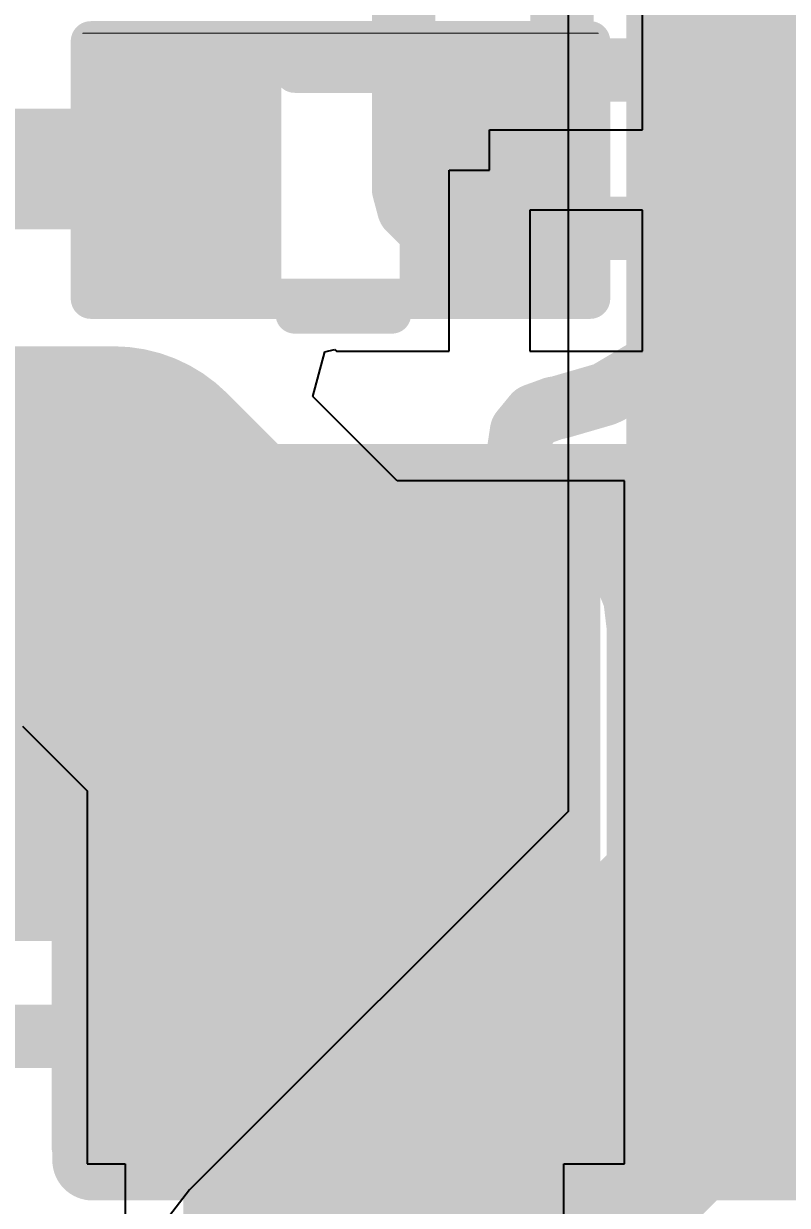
# Model space of a CAD drawing. Header units: inches. Extents: x 0 to 12.4, y -0.6 to 2.2.
# Drawn here: x 0.3381 to 0.433, y 0.8733 to 1.0202 of the extents above; entities that cross this region are included whole.
import ezdxf

# ---------------------------------------------------------------- set-up
doc = ezdxf.new("R2010")
doc.units = ezdxf.units.IN
doc.header["$MEASUREMENT"] = 0
for name, color, linetype in [('Bottom Layer', 5, 'Continuous'), ('Dimension', 6, 'Continuous'), ('Mechanical 4', 56, 'Continuous'), ('Top Layer', 1, 'Continuous'), ('Top Overlay', 2, 'Continuous'), ('Top Paste', 8, 'Continuous'), ('Top Solder', 216, 'Continuous')]:
    doc.layers.add(name, color=color, linetype=linetype)
doc.styles.add('Arial', font='', dxfattribs={"height": 0.2})
doc.styles.get('Arial').set_extended_font_data('Arial')

# ---------------------------------------------------------------- blocks, each defined once
blk = doc.blocks.new('SOD_123FL_14')
at = {"layer": 'Top Layer'}
blk.add_hatch(color=1, dxfattribs=at).paths.add_polyline_path([(0.02992125, 0.03543305), (0.08267715, 0.03543305), (0.08267715, -0.03543305), (0.02992125, -0.03543305)])
at = {"layer": 'Top Paste'}
blk.add_hatch(color=8, dxfattribs=at).paths.add_polyline_path([(0.02992125, 0.03543305), (0.08267715, 0.03543305), (0.08267715, -0.03543305), (0.02992125, -0.03543305)])
at = {"layer": 'Top Solder'}
blk.add_hatch(color=216, dxfattribs=at).paths.add_polyline_path([(0.02592125, 0.03943305), (0.08667715, 0.03943305), (0.08667715, -0.03943305), (0.02592125, -0.03943305)])
at = {"layer": 'Top Overlay'}
for points in [[(0.089, 0.042, 0.01, 0.01, 0), (-0.089, 0.042, 0.01, 0.01, 0)], [(0.089, 0.042, 0.01, 0.01, 0), (0.089, -0.042, 0.01, 0.01, 0)], [(0.089, -0.042, 0.01, 0.01, 0), (-0.089, -0.042, 0.01, 0.01, 0)]]:
    blk.add_lwpolyline(points, format="xyseb", dxfattribs=at)
for points in [[(0.0865, 0.042, 0.005, 0.005, 1), (0.0915, 0.042, 0.005, 0.005, 1)], [(0.0865, 0.042, 0.005, 0.005, 1), (0.0915, 0.042, 0.005, 0.005, 1)], [(0.0865, -0.042, 0.005, 0.005, 1), (0.0915, -0.042, 0.005, 0.005, 1)], [(0.0865, -0.042, 0.005, 0.005, 1), (0.0915, -0.042, 0.005, 0.005, 1)]]:
    blk.add_lwpolyline(points, format="xyseb", close=True, dxfattribs=at)
blk = doc.blocks.new('R___0402_26')
at = {"layer": 'Top Layer'}
for points in [[(-0.0275, -0.0125), (-0.0275, 0.0125), (-0.009499999999999998, 0.0125), (-0.009500000000000001, -0.0125)], [(0.009499999999999998, -0.0125), (0.009500000000000001, 0.0125), (0.0275, 0.0125), (0.0275, -0.0125)]]:
    blk.add_hatch(color=1, dxfattribs=at).paths.add_polyline_path(points)
at = {"layer": 'Top Paste'}
for points in [[(-0.0275, -0.0125), (-0.0275, 0.0125), (-0.009499999999999998, 0.0125), (-0.009500000000000001, -0.0125)], [(0.009499999999999998, -0.0125), (0.009500000000000001, 0.0125), (0.0275, 0.0125), (0.0275, -0.0125)]]:
    blk.add_hatch(color=8, dxfattribs=at).paths.add_polyline_path(points)
at = {"layer": 'Top Solder'}
for points in [[(-0.0296654, -0.0146654), (-0.0296654, 0.0146654), (-0.007334599999999998, 0.0146654), (-0.007334600000000002, -0.0146654)], [(0.007334599999999998, -0.0146654), (0.007334600000000002, 0.0146654), (0.0296654, 0.0146654), (0.0296654, -0.0146654)]]:
    blk.add_hatch(color=216, dxfattribs=at).paths.add_polyline_path(points)
at = {"layer": 'Top Overlay'}
for points in [[(-0.031, 0.016, 0.005, 0.005, 0), (-0.031, -0.016, 0.005, 0.005, 0)], [(0.031, 0.016, 0.005, 0.005, 0), (-0.031, 0.016, 0.005, 0.005, 0)], [(0.031, 0.016, 0.005, 0.005, 0), (0.031, -0.016, 0.005, 0.005, 0)], [(0.031, -0.016, 0.005, 0.005, 0), (-0.031, -0.016, 0.005, 0.005, 0)], [(0.032, -0.017, 0.000127, 0.000127, 0), (-0.032, -0.017, 0.000127, 0.000127, 0)]]:
    blk.add_lwpolyline(points, format="xyseb", dxfattribs=at)
for points in [[(-0.03225, 0.016, 0.0025, 0.0025, 1), (-0.02975, 0.016, 0.0025, 0.0025, 1)], [(-0.03225, 0.016, 0.0025, 0.0025, 1), (-0.02975, 0.016, 0.0025, 0.0025, 1)], [(0.02975, 0.016, 0.0025, 0.0025, 1), (0.03225, 0.016, 0.0025, 0.0025, 1)], [(0.02975, 0.016, 0.0025, 0.0025, 1), (0.03225, 0.016, 0.0025, 0.0025, 1)], [(-0.03225, -0.016, 0.0025, 0.0025, 1), (-0.02975, -0.016, 0.0025, 0.0025, 1)], [(-0.03225, -0.016, 0.0025, 0.0025, 1), (-0.02975, -0.016, 0.0025, 0.0025, 1)], [(0.02975, -0.016, 0.0025, 0.0025, 1), (0.03225, -0.016, 0.0025, 0.0025, 1)], [(0.02975, -0.016, 0.0025, 0.0025, 1), (0.03225, -0.016, 0.0025, 0.0025, 1)], [(-0.0320317, -0.017, 6.35e-05, 6.35e-05, 1), (-0.0319683, -0.017, 6.35e-05, 6.35e-05, 1)], [(0.0319683, -0.017, 6.35e-05, 6.35e-05, 1), (0.0320317, -0.017, 6.35e-05, 6.35e-05, 1)]]:
    blk.add_lwpolyline(points, format="xyseb", close=True, dxfattribs=at)

msp = doc.modelspace()

# ---------------------------------------------------------------- hatches: boundary and pattern name
at = {"layer": 'Dimension'}
h = msp.add_hatch(color=6, dxfattribs=at)
edge = h.paths.add_edge_path()
edge.add_arc((0.4380848, 1.0046029), 0.011811, 0, 360)

# ---------------------------------------------------------------- linework, layer by layer
at = {"layer": 'Bottom Layer'}
for p, q in [((0.405767, 1.142733), (0.405767, 0.9222803)), ((0.405767, 0.9222803), (0.3587434, 0.8752566)), ((0.3587434, 0.8752566), (0.3544155, 0.8696165))]:
    msp.add_line(p, q, dxfattribs=at)
for points in [[(0.433, 0.911, 0.04, 0.04, 0), (0.433, 1.171, 0.04, 0.04, 0)], [(0.378, 0.856, 0.04, 0.04, 0), (0.433, 0.911, 0.04, 0.04, 0)]]:
    msp.add_lwpolyline(points, format="xyseb", dxfattribs=at)
for points in [[(0.423, 0.911, 0.02, 0.02, 1), (0.443, 0.911, 0.02, 0.02, 1)], [(0.423, 0.911, 0.02, 0.02, 1), (0.443, 0.911, 0.02, 0.02, 1)], [(0.368, 0.856, 0.02, 0.02, 1), (0.388, 0.856, 0.02, 0.02, 1)]]:
    msp.add_lwpolyline(points, format="xyseb", close=True, dxfattribs=at)
at = {"layer": 'Dimension'}
for points in [[(0.3853289, 1.0150882, 0.007874, 0.007874, 0), (0.3853289, 1.0489336, 0.007874, 0.007874, 0)], [(0.4050139, 1.0150882, 0.007874, 0.007874, 0), (0.4050139, 1.0334877, 0.007874, 0.007874, 0)], [(0.4229721, 1.024288, 0.007874, 0.007874, 0), (0.4233737, 1.022349, 0.007874, 0.007874, 0)], [(0.4233737, 1.022349, 0.007874, 0.007874, 0), (0.4236983, 1.0215989, 0.007874, 0.007874, 0)], [(0.4236983, 1.0215989, 0.007874, 0.007874, 0), (0.4253052, 1.016068, 0.007874, 0.007874, 0)], [(0.4253052, 1.016068, 0.007874, 0.007874, 0), (0.4253944, 1.0155796, 0.007874, 0.007874, 0)], [(0.4253944, 1.0155796, 0.007874, 0.007874, 0), (0.4254307, 1.0151186, 0.007874, 0.007874, 0)], [(0.3853289, 0.9996423, 0.007874, 0.007874, 0), (0.3853289, 1.0150882, 0.007874, 0.007874, 0)], [(0.3853289, 1.0150882, 0.007874, 0.007874, 0), (0.4050139, 1.0150882, 0.007874, 0.007874, 0)], [(0.3853289, 1.0150882, 0.007874, 0.007874, 0), (0.4050139, 1.0150882, 0.007874, 0.007874, 0)], [(0.4050139, 1.0150882, 0.007874, 0.007874, 0), (0.4051498, 1.0145813, 0.007874, 0.007874, 0)], [(0.4051498, 1.0145813, 0.007874, 0.007874, 0), (0.4056567, 1.0144454, 0.007874, 0.007874, 0)], [(0.4056567, 1.0144454, 0.007874, 0.007874, 0), (0.4248084, 1.0144454, 0.007874, 0.007874, 0)], [(0.4248084, 1.0144454, 0.007874, 0.007874, 0), (0.4253258, 1.0145914, 0.007874, 0.007874, 0)], [(0.4253258, 1.0145914, 0.007874, 0.007874, 0), (0.4254307, 1.0151186, 0.007874, 0.007874, 0)], [(0.352258, 1.001847, 0.007874, 0.007874, 0), (0.3550139, 1.0046029, 0.007874, 0.007874, 0)], [(0.2128879, 1.001847, 0.007874, 0.007874, 0), (0.352258, 1.001847, 0.007874, 0.007874, 0)], [(0.3853289, 0.9996423, 0.007874, 0.007874, 0), (0.3859829, 0.9972013, 0.007874, 0.007874, 0)], [(0.3859829, 0.9972013, 0.007874, 0.007874, 0), (0.3877698, 0.9954145, 0.007874, 0.007874, 0)], [(0.3877698, 0.9954145, 0.007874, 0.007874, 0), (0.3902108, 0.9947604, 0.007874, 0.007874, 0)], [(0.3902108, 0.9947604, 0.007874, 0.007874, 0), (0.4248084, 0.9947604, 0.007874, 0.007874, 0)], [(0.4248084, 0.9947604, 0.007874, 0.007874, 0), (0.4253258, 0.9946145, 0.007874, 0.007874, 0)], [(0.4253052, 0.9931379, 0.007874, 0.007874, 0), (0.4253944, 0.9936262, 0.007874, 0.007874, 0)], [(0.4253258, 0.9946145, 0.007874, 0.007874, 0), (0.4254307, 0.9940872, 0.007874, 0.007874, 0)], [(0.4253944, 0.9936262, 0.007874, 0.007874, 0), (0.4254307, 0.9940872, 0.007874, 0.007874, 0)], [(0.4236983, 0.9876069, 0.007874, 0.007874, 0), (0.4253052, 0.9931379, 0.007874, 0.007874, 0)], [(0.4234562, 0.9870475, 0.007874, 0.007874, 0), (0.4236983, 0.9876069, 0.007874, 0.007874, 0)], [(0.4205536, 0.9821395, 0.007874, 0.007874, 0), (0.4234562, 0.9870475, 0.007874, 0.007874, 0)], [(0.4161481, 0.9776259, 0.007874, 0.007874, 0), (0.42018, 0.9816578, 0.007874, 0.007874, 0)], [(0.42018, 0.9816578, 0.007874, 0.007874, 0), (0.4205536, 0.9821395, 0.007874, 0.007874, 0)], [(0.4107583, 0.9743496, 0.007874, 0.007874, 0), (0.4156663, 0.9772522, 0.007874, 0.007874, 0)], [(0.4156663, 0.9772522, 0.007874, 0.007874, 0), (0.4161481, 0.9776259, 0.007874, 0.007874, 0)], [(0.3002895, 0.9612958, 0.0393701, 0.0393701, 0), (0.3357226, 0.9258628, 0.0393701, 0.0393701, 0)], [(0.410199, 0.9741076, 0.007874, 0.007874, 0), (0.4107583, 0.9743496, 0.007874, 0.007874, 0)], [(0.404668, 0.9725006, 0.007874, 0.007874, 0), (0.410199, 0.9741076, 0.007874, 0.007874, 0)], [(0.3999836, 0.969514, 0.007874, 0.007874, 0), (0.4016259, 0.97152, 0.007874, 0.007874, 0)], [(0.4016259, 0.97152, 0.007874, 0.007874, 0), (0.403936, 0.9723561, 0.007874, 0.007874, 0)], [(0.4039341, 0.9723666, 0.007874, 0.007874, 0), (0.4039963, 0.972378, 0.007874, 0.007874, 0)], [(0.4039341, 0.9723666, 0.007874, 0.007874, 0), (0.403936, 0.9723561, 0.007874, 0.007874, 0)], [(0.4039963, 0.972378, 0.007874, 0.007874, 0), (0.4040636, 0.9724023, 0.007874, 0.007874, 0)], [(0.4040636, 0.9724023, 0.007874, 0.007874, 0), (0.4041796, 0.9724114, 0.007874, 0.007874, 0)], [(0.4041796, 0.9724114, 0.007874, 0.007874, 0), (0.404668, 0.9725006, 0.007874, 0.007874, 0)], [(0.3996, 0.96695, 0.007874, 0.007874, 0), (0.3999836, 0.969514, 0.007874, 0.007874, 0)], [(0.3996, 0.96695, 0.007874, 0.007874, 0), (0.400583, 0.9645512, 0.007874, 0.007874, 0)], [(0.400583, 0.9645512, 0.007874, 0.007874, 0), (0.4026556, 0.962994, 0.007874, 0.007874, 0)], [(0.4026556, 0.962994, 0.007874, 0.007874, 0), (0.4035313, 0.9626486, 0.007874, 0.007874, 0)], [(0.4035313, 0.9626486, 0.007874, 0.007874, 0), (0.4055552, 0.9611139, 0.007874, 0.007874, 0)], [(0.4055552, 0.9611139, 0.007874, 0.007874, 0), (0.4076509, 0.9595246, 0.007874, 0.007874, 0)], [(0.4076509, 0.9595246, 0.007874, 0.007874, 0), (0.4082786, 0.9590487, 0.007874, 0.007874, 0)], [(0.4082786, 0.9590487, 0.007874, 0.007874, 0), (0.4118785, 0.9543014, 0.007874, 0.007874, 0)], [(0.4118785, 0.9543014, 0.007874, 0.007874, 0), (0.4140642, 0.948759, 0.007874, 0.007874, 0)], [(0.4140642, 0.948759, 0.007874, 0.007874, 0), (0.4144824, 0.9452762, 0.007874, 0.007874, 0)], [(0.4144824, 0.936348, 0.007874, 0.007874, 0), (0.4144824, 0.9452762, 0.007874, 0.007874, 0)], [(0.3357226, 0.9258628, 0.0393701, 0.0393701, 0), (0.3637738, 0.9258628, 0.0393701, 0.0393701, 0)], [(0.4144824, 0.9064493, 0.007874, 0.007874, 0), (0.4144824, 0.936348, 0.007874, 0.007874, 0)], [(0.4144824, 0.936348, 0.007874, 0.007874, 0), (0.4459588, 0.936348, 0.007874, 0.007874, 0)], [(0.4144824, 0.936348, 0.007874, 0.007874, 0), (0.4459588, 0.936348, 0.007874, 0.007874, 0)], [(0.4140642, 0.9029665, 0.007874, 0.007874, 0), (0.4144648, 0.9063026, 0.007874, 0.007874, 0)], [(0.4144648, 0.9063026, 0.007874, 0.007874, 0), (0.4144824, 0.9064493, 0.007874, 0.007874, 0)], [(0.4144648, 0.9063026, 0.007874, 0.007874, 0), (0.4459589, 0.9063026, 0.007874, 0.007874, 0)], [(0.4144648, 0.9063026, 0.007874, 0.007874, 0), (0.4459589, 0.9063026, 0.007874, 0.007874, 0)], [(0.4118785, 0.8974241, 0.007874, 0.007874, 0), (0.4140642, 0.9029665, 0.007874, 0.007874, 0)], [(0.4082786, 0.8926769, 0.007874, 0.007874, 0), (0.4118785, 0.8974241, 0.007874, 0.007874, 0)], [(0.3339528, 0.894347, 0.007874, 0.007874, 0), (0.3392735, 0.894347, 0.007874, 0.007874, 0)], [(0.3392735, 0.894347, 0.007874, 0.007874, 0), (0.3422158, 0.894347, 0.007874, 0.007874, 0)], [(0.3422158, 0.894347, 0.007874, 0.007874, 0), (0.344084, 0.8939754, 0.007874, 0.007874, 0)], [(0.344084, 0.8939754, 0.007874, 0.007874, 0), (0.3456552, 0.8929256, 0.007874, 0.007874, 0)], [(0.3456552, 0.8929256, 0.007874, 0.007874, 0), (0.3458438, 0.8926769, 0.007874, 0.007874, 0)], [(0.3458438, 0.8926769, 0.007874, 0.007874, 0), (0.350591, 0.8890769, 0.007874, 0.007874, 0)], [(0.4035313, 0.8890769, 0.007874, 0.007874, 0), (0.4082786, 0.8926769, 0.007874, 0.007874, 0)], [(0.350591, 0.8890769, 0.007874, 0.007874, 0), (0.3561335, 0.8868912, 0.007874, 0.007874, 0)], [(0.3979889, 0.8868912, 0.007874, 0.007874, 0), (0.4035313, 0.8890769, 0.007874, 0.007874, 0)], [(0.3561335, 0.8868912, 0.007874, 0.007874, 0), (0.3596162, 0.886473, 0.007874, 0.007874, 0)], [(0.3596162, 0.886473, 0.007874, 0.007874, 0), (0.3943604, 0.886473, 0.007874, 0.007874, 0)], [(0.3943604, 0.886473, 0.007874, 0.007874, 0), (0.3945061, 0.886473, 0.007874, 0.007874, 0)], [(0.3945061, 0.886473, 0.007874, 0.007874, 0), (0.3979889, 0.8868912, 0.007874, 0.007874, 0)]]:
    msp.add_lwpolyline(points, format="xyseb", dxfattribs=at)
for points in [[(0.4214052, 1.022349, 0.003937, 0.003937, 1), (0.4253422, 1.022349, 0.003937, 0.003937, 1)], [(0.4214052, 1.022349, 0.003937, 0.003937, 1), (0.4253422, 1.022349, 0.003937, 0.003937, 1)], [(0.4217298, 1.0215989, 0.003937, 0.003937, 1), (0.4256668, 1.0215989, 0.003937, 0.003937, 1)], [(0.4217298, 1.0215989, 0.003937, 0.003937, 1), (0.4256668, 1.0215989, 0.003937, 0.003937, 1)], [(0.4233367, 1.016068, 0.003937, 0.003937, 1), (0.4272737, 1.016068, 0.003937, 0.003937, 1)], [(0.4233367, 1.016068, 0.003937, 0.003937, 1), (0.4272737, 1.016068, 0.003937, 0.003937, 1)], [(0.4234259, 1.0155796, 0.003937, 0.003937, 1), (0.4273629, 1.0155796, 0.003937, 0.003937, 1)], [(0.4234259, 1.0155796, 0.003937, 0.003937, 1), (0.4273629, 1.0155796, 0.003937, 0.003937, 1)], [(0.3833604, 1.0150882, 0.003937, 0.003937, 1), (0.3872974, 1.0150882, 0.003937, 0.003937, 1)], [(0.3833604, 1.0150882, 0.003937, 0.003937, 1), (0.3872974, 1.0150882, 0.003937, 0.003937, 1)], [(0.3833604, 1.0150882, 0.003937, 0.003937, 1), (0.3872974, 1.0150882, 0.003937, 0.003937, 1)], [(0.3833604, 1.0150882, 0.003937, 0.003937, 1), (0.3872974, 1.0150882, 0.003937, 0.003937, 1)], [(0.4030454, 1.0150882, 0.003937, 0.003937, 1), (0.4069824, 1.0150882, 0.003937, 0.003937, 1)], [(0.4030454, 1.0150882, 0.003937, 0.003937, 1), (0.4069824, 1.0150882, 0.003937, 0.003937, 1)], [(0.4030454, 1.0150882, 0.003937, 0.003937, 1), (0.4069824, 1.0150882, 0.003937, 0.003937, 1)], [(0.4030454, 1.0150882, 0.003937, 0.003937, 1), (0.4069824, 1.0150882, 0.003937, 0.003937, 1)], [(0.4031813, 1.0145813, 0.003937, 0.003937, 1), (0.4071183, 1.0145813, 0.003937, 0.003937, 1)], [(0.4031813, 1.0145813, 0.003937, 0.003937, 1), (0.4071183, 1.0145813, 0.003937, 0.003937, 1)], [(0.4036882, 1.0144454, 0.003937, 0.003937, 1), (0.4076252, 1.0144454, 0.003937, 0.003937, 1)], [(0.4036882, 1.0144454, 0.003937, 0.003937, 1), (0.4076252, 1.0144454, 0.003937, 0.003937, 1)], [(0.4228399, 1.0144454, 0.003937, 0.003937, 1), (0.4267769, 1.0144454, 0.003937, 0.003937, 1)], [(0.4228399, 1.0144454, 0.003937, 0.003937, 1), (0.4267769, 1.0144454, 0.003937, 0.003937, 1)], [(0.4233573, 1.0145914, 0.003937, 0.003937, 1), (0.4272943, 1.0145914, 0.003937, 0.003937, 1)], [(0.4233573, 1.0145914, 0.003937, 0.003937, 1), (0.4272943, 1.0145914, 0.003937, 0.003937, 1)], [(0.4234622, 1.0151186, 0.003937, 0.003937, 1), (0.4273992, 1.0151186, 0.003937, 0.003937, 1)], [(0.4234622, 1.0151186, 0.003937, 0.003937, 1), (0.4273992, 1.0151186, 0.003937, 0.003937, 1)], [(0.3530454, 1.0046029, 0.003937, 0.003937, 1), (0.3569824, 1.0046029, 0.003937, 0.003937, 1)], [(0.3502895, 1.001847, 0.003937, 0.003937, 1), (0.3542265, 1.001847, 0.003937, 0.003937, 1)], [(0.3502895, 1.001847, 0.003937, 0.003937, 1), (0.3542265, 1.001847, 0.003937, 0.003937, 1)], [(0.3833604, 0.9996423, 0.003937, 0.003937, 1), (0.3872974, 0.9996423, 0.003937, 0.003937, 1)], [(0.3833604, 0.9996423, 0.003937, 0.003937, 1), (0.3872974, 0.9996423, 0.003937, 0.003937, 1)], [(0.3840144, 0.9972013, 0.003937, 0.003937, 1), (0.3879514, 0.9972013, 0.003937, 0.003937, 1)], [(0.3840144, 0.9972013, 0.003937, 0.003937, 1), (0.3879514, 0.9972013, 0.003937, 0.003937, 1)], [(0.3858013, 0.9954145, 0.003937, 0.003937, 1), (0.3897383, 0.9954145, 0.003937, 0.003937, 1)], [(0.3858013, 0.9954145, 0.003937, 0.003937, 1), (0.3897383, 0.9954145, 0.003937, 0.003937, 1)], [(0.3882423, 0.9947604, 0.003937, 0.003937, 1), (0.3921793, 0.9947604, 0.003937, 0.003937, 1)], [(0.3882423, 0.9947604, 0.003937, 0.003937, 1), (0.3921793, 0.9947604, 0.003937, 0.003937, 1)], [(0.4228399, 0.9947604, 0.003937, 0.003937, 1), (0.4267769, 0.9947604, 0.003937, 0.003937, 1)], [(0.4228399, 0.9947604, 0.003937, 0.003937, 1), (0.4267769, 0.9947604, 0.003937, 0.003937, 1)], [(0.4233573, 0.9946145, 0.003937, 0.003937, 1), (0.4272943, 0.9946145, 0.003937, 0.003937, 1)], [(0.4233573, 0.9946145, 0.003937, 0.003937, 1), (0.4272943, 0.9946145, 0.003937, 0.003937, 1)], [(0.4234259, 0.9936262, 0.003937, 0.003937, 1), (0.4273629, 0.9936262, 0.003937, 0.003937, 1)], [(0.4234259, 0.9936262, 0.003937, 0.003937, 1), (0.4273629, 0.9936262, 0.003937, 0.003937, 1)], [(0.4234622, 0.9940872, 0.003937, 0.003937, 1), (0.4273992, 0.9940872, 0.003937, 0.003937, 1)], [(0.4234622, 0.9940872, 0.003937, 0.003937, 1), (0.4273992, 0.9940872, 0.003937, 0.003937, 1)], [(0.4233367, 0.9931379, 0.003937, 0.003937, 1), (0.4272737, 0.9931379, 0.003937, 0.003937, 1)], [(0.4233367, 0.9931379, 0.003937, 0.003937, 1), (0.4272737, 0.9931379, 0.003937, 0.003937, 1)], [(0.4217298, 0.9876069, 0.003937, 0.003937, 1), (0.4256668, 0.9876069, 0.003937, 0.003937, 1)], [(0.4217298, 0.9876069, 0.003937, 0.003937, 1), (0.4256668, 0.9876069, 0.003937, 0.003937, 1)], [(0.4214877, 0.9870475, 0.003937, 0.003937, 1), (0.4254247, 0.9870475, 0.003937, 0.003937, 1)], [(0.4214877, 0.9870475, 0.003937, 0.003937, 1), (0.4254247, 0.9870475, 0.003937, 0.003937, 1)], [(0.4182115, 0.9816578, 0.003937, 0.003937, 1), (0.4221485, 0.9816578, 0.003937, 0.003937, 1)], [(0.4182115, 0.9816578, 0.003937, 0.003937, 1), (0.4221485, 0.9816578, 0.003937, 0.003937, 1)], [(0.4185851, 0.9821395, 0.003937, 0.003937, 1), (0.4225221, 0.9821395, 0.003937, 0.003937, 1)], [(0.4185851, 0.9821395, 0.003937, 0.003937, 1), (0.4225221, 0.9821395, 0.003937, 0.003937, 1)], [(0.4136978, 0.9772522, 0.003937, 0.003937, 1), (0.4176348, 0.9772522, 0.003937, 0.003937, 1)], [(0.4136978, 0.9772522, 0.003937, 0.003937, 1), (0.4176348, 0.9772522, 0.003937, 0.003937, 1)], [(0.4141796, 0.9776259, 0.003937, 0.003937, 1), (0.4181166, 0.9776259, 0.003937, 0.003937, 1)], [(0.4141796, 0.9776259, 0.003937, 0.003937, 1), (0.4181166, 0.9776259, 0.003937, 0.003937, 1)], [(0.4087898, 0.9743496, 0.003937, 0.003937, 1), (0.4127268, 0.9743496, 0.003937, 0.003937, 1)], [(0.4087898, 0.9743496, 0.003937, 0.003937, 1), (0.4127268, 0.9743496, 0.003937, 0.003937, 1)], [(0.4082305, 0.9741076, 0.003937, 0.003937, 1), (0.4121675, 0.9741076, 0.003937, 0.003937, 1)], [(0.4082305, 0.9741076, 0.003937, 0.003937, 1), (0.4121675, 0.9741076, 0.003937, 0.003937, 1)], [(0.3996574, 0.97152, 0.003937, 0.003937, 1), (0.4035944, 0.97152, 0.003937, 0.003937, 1)], [(0.3996574, 0.97152, 0.003937, 0.003937, 1), (0.4035944, 0.97152, 0.003937, 0.003937, 1)], [(0.4019656, 0.9723666, 0.003937, 0.003937, 1), (0.4059026, 0.9723666, 0.003937, 0.003937, 1)], [(0.4019656, 0.9723666, 0.003937, 0.003937, 1), (0.4059026, 0.9723666, 0.003937, 0.003937, 1)], [(0.4019675, 0.9723561, 0.003937, 0.003937, 1), (0.4059045, 0.9723561, 0.003937, 0.003937, 1)], [(0.4019675, 0.9723561, 0.003937, 0.003937, 1), (0.4059045, 0.9723561, 0.003937, 0.003937, 1)], [(0.4020278, 0.972378, 0.003937, 0.003937, 1), (0.4059648, 0.972378, 0.003937, 0.003937, 1)], [(0.4020278, 0.972378, 0.003937, 0.003937, 1), (0.4059648, 0.972378, 0.003937, 0.003937, 1)], [(0.4020951, 0.9724023, 0.003937, 0.003937, 1), (0.4060321, 0.9724023, 0.003937, 0.003937, 1)], [(0.4020951, 0.9724023, 0.003937, 0.003937, 1), (0.4060321, 0.9724023, 0.003937, 0.003937, 1)], [(0.4022111, 0.9724114, 0.003937, 0.003937, 1), (0.4061481, 0.9724114, 0.003937, 0.003937, 1)], [(0.4022111, 0.9724114, 0.003937, 0.003937, 1), (0.4061481, 0.9724114, 0.003937, 0.003937, 1)], [(0.4026995, 0.9725006, 0.003937, 0.003937, 1), (0.4066365, 0.9725006, 0.003937, 0.003937, 1)], [(0.4026995, 0.9725006, 0.003937, 0.003937, 1), (0.4066365, 0.9725006, 0.003937, 0.003937, 1)], [(0.3980151, 0.969514, 0.003937, 0.003937, 1), (0.4019521, 0.969514, 0.003937, 0.003937, 1)], [(0.3980151, 0.969514, 0.003937, 0.003937, 1), (0.4019521, 0.969514, 0.003937, 0.003937, 1)], [(0.3976315, 0.96695, 0.003937, 0.003937, 1), (0.4015685, 0.96695, 0.003937, 0.003937, 1)], [(0.3976315, 0.96695, 0.003937, 0.003937, 1), (0.4015685, 0.96695, 0.003937, 0.003937, 1)], [(0.3986145, 0.9645512, 0.003937, 0.003937, 1), (0.4025515, 0.9645512, 0.003937, 0.003937, 1)], [(0.3986145, 0.9645512, 0.003937, 0.003937, 1), (0.4025515, 0.9645512, 0.003937, 0.003937, 1)], [(0.4006871, 0.962994, 0.003937, 0.003937, 1), (0.4046241, 0.962994, 0.003937, 0.003937, 1)], [(0.4006871, 0.962994, 0.003937, 0.003937, 1), (0.4046241, 0.962994, 0.003937, 0.003937, 1)], [(0.4015628, 0.9626486, 0.003937, 0.003937, 1), (0.4054998, 0.9626486, 0.003937, 0.003937, 1)], [(0.4015628, 0.9626486, 0.003937, 0.003937, 1), (0.4054998, 0.9626486, 0.003937, 0.003937, 1)], [(0.4035867, 0.9611139, 0.003937, 0.003937, 1), (0.4075237, 0.9611139, 0.003937, 0.003937, 1)], [(0.4035867, 0.9611139, 0.003937, 0.003937, 1), (0.4075237, 0.9611139, 0.003937, 0.003937, 1)], [(0.4056824, 0.9595246, 0.003937, 0.003937, 1), (0.4096194, 0.9595246, 0.003937, 0.003937, 1)], [(0.4056824, 0.9595246, 0.003937, 0.003937, 1), (0.4096194, 0.9595246, 0.003937, 0.003937, 1)], [(0.4063101, 0.9590487, 0.003937, 0.003937, 1), (0.4102471, 0.9590487, 0.003937, 0.003937, 1)], [(0.4063101, 0.9590487, 0.003937, 0.003937, 1), (0.4102471, 0.9590487, 0.003937, 0.003937, 1)], [(0.40991, 0.9543014, 0.003937, 0.003937, 1), (0.413847, 0.9543014, 0.003937, 0.003937, 1)], [(0.40991, 0.9543014, 0.003937, 0.003937, 1), (0.413847, 0.9543014, 0.003937, 0.003937, 1)], [(0.4120957, 0.948759, 0.003937, 0.003937, 1), (0.4160327, 0.948759, 0.003937, 0.003937, 1)], [(0.4120957, 0.948759, 0.003937, 0.003937, 1), (0.4160327, 0.948759, 0.003937, 0.003937, 1)], [(0.4125139, 0.9452762, 0.003937, 0.003937, 1), (0.4164509, 0.9452762, 0.003937, 0.003937, 1)], [(0.4125139, 0.9452762, 0.003937, 0.003937, 1), (0.4164509, 0.9452762, 0.003937, 0.003937, 1)], [(0.3258801, 0.9258628, 0.019685, 0.019685, 1), (0.3455651, 0.9258628, 0.019685, 0.019685, 1)], [(0.3258801, 0.9258628, 0.019685, 0.019685, 1), (0.3455651, 0.9258628, 0.019685, 0.019685, 1)], [(0.3539313, 0.9258628, 0.019685, 0.019685, 1), (0.3736163, 0.9258628, 0.019685, 0.019685, 1)], [(0.4125139, 0.936348, 0.003937, 0.003937, 1), (0.4164509, 0.936348, 0.003937, 0.003937, 1)], [(0.4125139, 0.936348, 0.003937, 0.003937, 1), (0.4164509, 0.936348, 0.003937, 0.003937, 1)], [(0.4125139, 0.936348, 0.003937, 0.003937, 1), (0.4164509, 0.936348, 0.003937, 0.003937, 1)], [(0.4125139, 0.936348, 0.003937, 0.003937, 1), (0.4164509, 0.936348, 0.003937, 0.003937, 1)], [(0.4124963, 0.9063026, 0.003937, 0.003937, 1), (0.4164333, 0.9063026, 0.003937, 0.003937, 1)], [(0.4124963, 0.9063026, 0.003937, 0.003937, 1), (0.4164333, 0.9063026, 0.003937, 0.003937, 1)], [(0.4124963, 0.9063026, 0.003937, 0.003937, 1), (0.4164333, 0.9063026, 0.003937, 0.003937, 1)], [(0.4124963, 0.9063026, 0.003937, 0.003937, 1), (0.4164333, 0.9063026, 0.003937, 0.003937, 1)], [(0.4125139, 0.9064493, 0.003937, 0.003937, 1), (0.4164509, 0.9064493, 0.003937, 0.003937, 1)], [(0.4125139, 0.9064493, 0.003937, 0.003937, 1), (0.4164509, 0.9064493, 0.003937, 0.003937, 1)], [(0.4120957, 0.9029665, 0.003937, 0.003937, 1), (0.4160327, 0.9029665, 0.003937, 0.003937, 1)], [(0.4120957, 0.9029665, 0.003937, 0.003937, 1), (0.4160327, 0.9029665, 0.003937, 0.003937, 1)], [(0.40991, 0.8974241, 0.003937, 0.003937, 1), (0.413847, 0.8974241, 0.003937, 0.003937, 1)], [(0.40991, 0.8974241, 0.003937, 0.003937, 1), (0.413847, 0.8974241, 0.003937, 0.003937, 1)], [(0.337305, 0.894347, 0.003937, 0.003937, 1), (0.341242, 0.894347, 0.003937, 0.003937, 1)], [(0.337305, 0.894347, 0.003937, 0.003937, 1), (0.341242, 0.894347, 0.003937, 0.003937, 1)], [(0.3402473, 0.894347, 0.003937, 0.003937, 1), (0.3441843, 0.894347, 0.003937, 0.003937, 1)], [(0.3402473, 0.894347, 0.003937, 0.003937, 1), (0.3441843, 0.894347, 0.003937, 0.003937, 1)], [(0.3421155, 0.8939754, 0.003937, 0.003937, 1), (0.3460525, 0.8939754, 0.003937, 0.003937, 1)], [(0.3421155, 0.8939754, 0.003937, 0.003937, 1), (0.3460525, 0.8939754, 0.003937, 0.003937, 1)], [(0.3436867, 0.8929256, 0.003937, 0.003937, 1), (0.3476237, 0.8929256, 0.003937, 0.003937, 1)], [(0.3436867, 0.8929256, 0.003937, 0.003937, 1), (0.3476237, 0.8929256, 0.003937, 0.003937, 1)], [(0.3438753, 0.8926769, 0.003937, 0.003937, 1), (0.3478123, 0.8926769, 0.003937, 0.003937, 1)], [(0.3438753, 0.8926769, 0.003937, 0.003937, 1), (0.3478123, 0.8926769, 0.003937, 0.003937, 1)], [(0.4063101, 0.8926769, 0.003937, 0.003937, 1), (0.4102471, 0.8926769, 0.003937, 0.003937, 1)], [(0.4063101, 0.8926769, 0.003937, 0.003937, 1), (0.4102471, 0.8926769, 0.003937, 0.003937, 1)], [(0.3486225, 0.8890769, 0.003937, 0.003937, 1), (0.3525595, 0.8890769, 0.003937, 0.003937, 1)], [(0.3486225, 0.8890769, 0.003937, 0.003937, 1), (0.3525595, 0.8890769, 0.003937, 0.003937, 1)], [(0.4015628, 0.8890769, 0.003937, 0.003937, 1), (0.4054998, 0.8890769, 0.003937, 0.003937, 1)], [(0.4015628, 0.8890769, 0.003937, 0.003937, 1), (0.4054998, 0.8890769, 0.003937, 0.003937, 1)], [(0.354165, 0.8868912, 0.003937, 0.003937, 1), (0.358102, 0.8868912, 0.003937, 0.003937, 1)], [(0.354165, 0.8868912, 0.003937, 0.003937, 1), (0.358102, 0.8868912, 0.003937, 0.003937, 1)], [(0.3576477, 0.886473, 0.003937, 0.003937, 1), (0.3615847, 0.886473, 0.003937, 0.003937, 1)], [(0.3576477, 0.886473, 0.003937, 0.003937, 1), (0.3615847, 0.886473, 0.003937, 0.003937, 1)], [(0.3923919, 0.886473, 0.003937, 0.003937, 1), (0.3963289, 0.886473, 0.003937, 0.003937, 1)], [(0.3923919, 0.886473, 0.003937, 0.003937, 1), (0.3963289, 0.886473, 0.003937, 0.003937, 1)], [(0.3925376, 0.886473, 0.003937, 0.003937, 1), (0.3964746, 0.886473, 0.003937, 0.003937, 1)], [(0.3925376, 0.886473, 0.003937, 0.003937, 1), (0.3964746, 0.886473, 0.003937, 0.003937, 1)], [(0.3960204, 0.8868912, 0.003937, 0.003937, 1), (0.3999574, 0.8868912, 0.003937, 0.003937, 1)], [(0.3960204, 0.8868912, 0.003937, 0.003937, 1), (0.3999574, 0.8868912, 0.003937, 0.003937, 1)]]:
    msp.add_lwpolyline(points, format="xyseb", close=True, dxfattribs=at)
at = {"layer": 'Mechanical 4'}
for points in [[(0.428469, 1.0140558, 0.0059055, 0.0059055, 0), (0.4434671, 1.0140558, 0.0059055, 0.0059055, 0)], [(0.428469, 0.9746857, 0.0059055, 0.0059055, 0), (0.428469, 1.0140558, 0.0059055, 0.0059055, 0)], [(0.3718015, 1.0139526, 0.0047244, 0.0047244, 0), (0.3838992, 1.0139526, 0.0047244, 0.0047244, 0)], [(0.428469, 0.9934334, 0.0059055, 0.0059055, 0), (0.4434671, 0.9934334, 0.0059055, 0.0059055, 0)], [(0.3718015, 0.9840314, 0.0047244, 0.0047244, 0), (0.3838992, 0.9840314, 0.0047244, 0.0047244, 0)], [(0.3439921, 0.9600156, 0.0047244, 0.0047244, 0), (0.4920236, 0.9600156, 0.0047244, 0.0047244, 0)], [(0.3439921, 0.8804881, 0.0047244, 0.0047244, 0), (0.3439921, 0.9600156, 0.0047244, 0.0047244, 0)], [(0.3439921, 0.8804881, 0.0047244, 0.0047244, 0), (0.4920236, 0.8804881, 0.0047244, 0.0047244, 0)]]:
    msp.add_lwpolyline(points, format="xyseb", dxfattribs=at)
for points in [[(0.4269926, 1.0140558, 0.0029527, 0.0029527, 1), (0.4299454, 1.0140558, 0.0029527, 0.0029527, 1)], [(0.4269926, 1.0140558, 0.0029527, 0.0029527, 1), (0.4299454, 1.0140558, 0.0029527, 0.0029527, 1)], [(0.3706204, 1.0139526, 0.0023622, 0.0023622, 1), (0.3729826, 1.0139526, 0.0023622, 0.0023622, 1)], [(0.3827181, 1.0139526, 0.0023622, 0.0023622, 1), (0.3850803, 1.0139526, 0.0023622, 0.0023622, 1)], [(0.4269926, 0.9934334, 0.0029527, 0.0029527, 1), (0.4299454, 0.9934334, 0.0029527, 0.0029527, 1)], [(0.3706204, 0.9840314, 0.0023622, 0.0023622, 1), (0.3729826, 0.9840314, 0.0023622, 0.0023622, 1)], [(0.3827181, 0.9840314, 0.0023622, 0.0023622, 1), (0.3850803, 0.9840314, 0.0023622, 0.0023622, 1)], [(0.4269926, 0.9746857, 0.0029527, 0.0029527, 1), (0.4299454, 0.9746857, 0.0029527, 0.0029527, 1)], [(0.342811, 0.9600156, 0.0023622, 0.0023622, 1), (0.3451732, 0.9600156, 0.0023622, 0.0023622, 1)], [(0.342811, 0.9600156, 0.0023622, 0.0023622, 1), (0.3451732, 0.9600156, 0.0023622, 0.0023622, 1)], [(0.342811, 0.8804881, 0.0023622, 0.0023622, 1), (0.3451732, 0.8804881, 0.0023622, 0.0023622, 1)], [(0.342811, 0.8804881, 0.0023622, 0.0023622, 1), (0.3451732, 0.8804881, 0.0023622, 0.0023622, 1)]]:
    msp.add_lwpolyline(points, format="xyseb", close=True, dxfattribs=at)
at = {"layer": 'Top Layer'}
for p, q in [((0.415, 1.0195), (0.415, 1.0369999)), ((0.415, 1.0069999), (0.415, 1.0195)), ((0.3959999, 1.0019999), (0.3959999, 1.0069999)), ((0.3959999, 1.0069999), (0.415, 1.0069999)), ((0.3909999, 0.9795), (0.3909999, 1.0019999)), ((0.3909999, 1.0019999), (0.3959999, 1.0019999)), ((0.415, 0.9969999), (0.4009999, 0.9969999)), ((0.4009999, 0.9969999), (0.4009999, 0.9795)), ((0.415, 0.9795), (0.415, 0.9969999)), ((0.3755674, 0.9794107), (0.376735, 0.9797115)), ((0.376735, 0.9797115), (0.377, 0.9794999)), ((0.3740504, 0.9738565), (0.3755674, 0.9794107)), ((0.377, 0.9794999), (0.3787574, 0.9795)), ((0.3787574, 0.9795), (0.3909999, 0.9795)), ((0.4009999, 0.9795), (0.415, 0.9795)), ((0.3845449, 0.9633621), (0.3740504, 0.9738565)), ((0.4127874, 0.9633621), (0.3845449, 0.9633621)), ((0.4127874, 0.8784961), (0.4127874, 0.9633621)), ((0.3380191, 0.9328614), (0.3460316, 0.9248488)), ((0.3460316, 0.9248488), (0.3460316, 0.8784961)), ((0.3460316, 0.8784961), (0.350767, 0.8784961)), ((0.350767, 0.8784961), (0.350767, 0.856)), ((0.405233, 0.856), (0.405233, 0.8784961)), ((0.405233, 0.8784961), (0.4127874, 0.8784961))]:
    msp.add_line(p, q, dxfattribs=at)
for points in [[(0.2738268, 1.0021259, 0.015, 0.015, 0), (0.3588741, 1.0021259, 0.015, 0.015, 0)], [(0.3588741, 1.0021259, 0.015, 0.015, 0), (0.359, 1.002, 0.015, 0.015, 0)], [(0.2851969, 0.9600944, 0.04, 0.04, 0), (0.3492993, 0.9600944, 0.04, 0.04, 0)], [(0.3492993, 0.9600944, 0.04, 0.04, 0), (0.3794095, 0.9299842, 0.04, 0.04, 0)], [(0.3794095, 0.9209291, 0.04, 0.04, 0), (0.3794095, 0.9299842, 0.04, 0.04, 0)], [(0.378, 0.9195196, 0.04, 0.04, 0), (0.3794095, 0.9209291, 0.04, 0.04, 0)], [(0.378, 0.856, 0.04, 0.04, 0), (0.378, 0.9195196, 0.04, 0.04, 0)]]:
    msp.add_lwpolyline(points, format="xyseb", dxfattribs=at)
for points in [[(0.3551241, 1.0021259, 0.0075, 0.0075, 1), (0.3626241, 1.0021259, 0.0075, 0.0075, 1)], [(0.3551241, 1.0021259, 0.0075, 0.0075, 1), (0.3626241, 1.0021259, 0.0075, 0.0075, 1)], [(0.35525, 1.002, 0.0075, 0.0075, 1), (0.36275, 1.002, 0.0075, 0.0075, 1)], [(0.3392993, 0.9600944, 0.02, 0.02, 1), (0.3592993, 0.9600944, 0.02, 0.02, 1)], [(0.3392993, 0.9600944, 0.02, 0.02, 1), (0.3592993, 0.9600944, 0.02, 0.02, 1)], [(0.3694095, 0.9299842, 0.02, 0.02, 1), (0.3894095, 0.9299842, 0.02, 0.02, 1)], [(0.3694095, 0.9299842, 0.02, 0.02, 1), (0.3894095, 0.9299842, 0.02, 0.02, 1)], [(0.3694095, 0.9209291, 0.02, 0.02, 1), (0.3894095, 0.9209291, 0.02, 0.02, 1)], [(0.3694095, 0.9209291, 0.02, 0.02, 1), (0.3894095, 0.9209291, 0.02, 0.02, 1)], [(0.368, 0.9195196, 0.02, 0.02, 1), (0.388, 0.9195196, 0.02, 0.02, 1)], [(0.368, 0.9195196, 0.02, 0.02, 1), (0.388, 0.9195196, 0.02, 0.02, 1)], [(0.368, 0.856, 0.02, 0.02, 1), (0.388, 0.856, 0.02, 0.02, 1)]]:
    msp.add_lwpolyline(points, format="xyseb", close=True, dxfattribs=at)

# ---------------------------------------------------------------- block references
at = {"rotation": 180}
for name, p in [('R___0402_26', (0.3775, 1.002)), ('SOD_123FL_14', (0.4357087, 0.9209291))]:
    msp.add_blockref(name, p, dxfattribs=at)

# ---------------------------------------------------------------- texts
at = {"layer": 'Top Overlay', "style": 'Arial'}
msp.add_text('R1', height=0.04, dxfattribs=at).set_placement((0.4214961, 0.976252))

doc.saveas('drawing.dxf')
